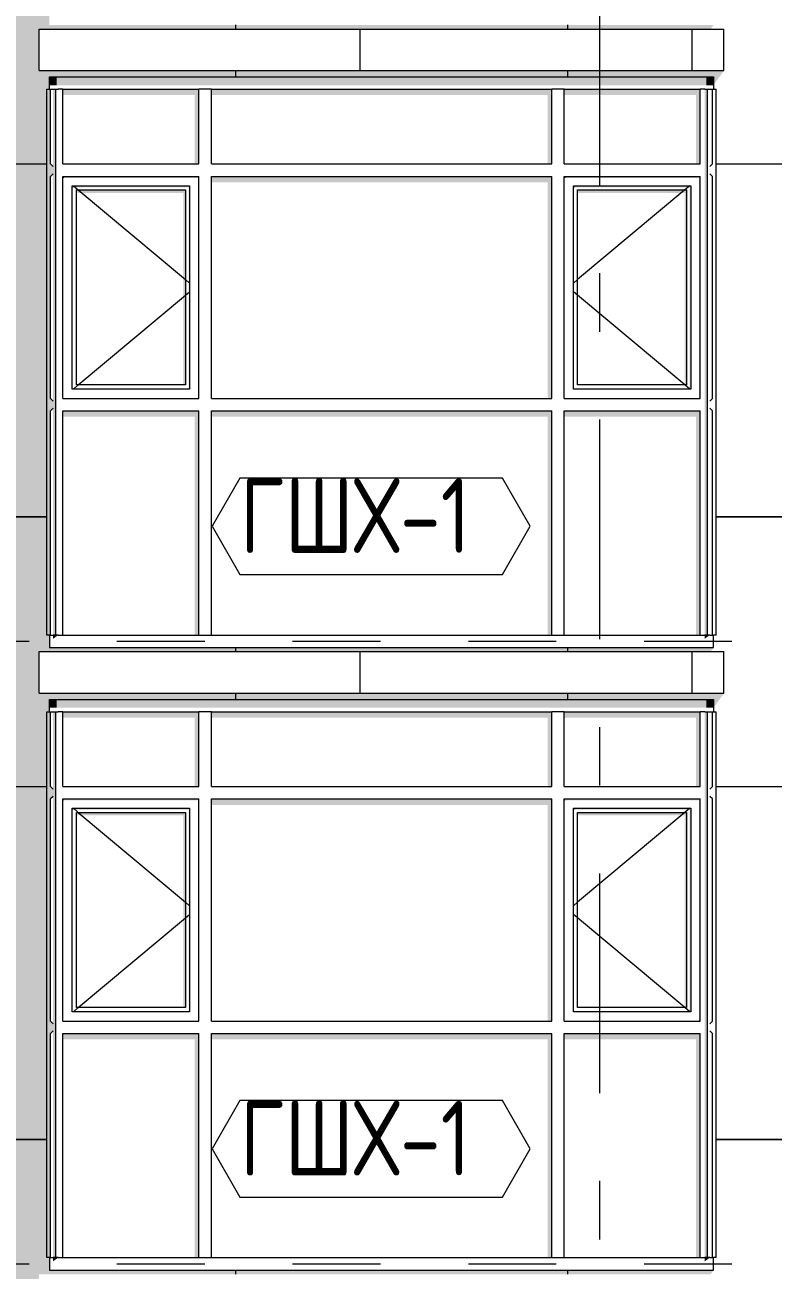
# Model space of a CAD drawing. Header units: millimetres. Extents: x 18162 to 7085488, y 72188 to 247925.
# Drawn here: x 5963690 to 5967295, y 100526 to 106526 of the extents above; entities that cross this region are included whole.
import ezdxf
from ezdxf.enums import TextEntityAlignment as Align

# ---------------------------------------------------------------- set-up
doc = ezdxf.new("R2010")
doc.units = ezdxf.units.MM
doc.header["$MEASUREMENT"] = 0
doc.linetypes.add('Dashed', pattern=[423.333333, 211.666667, -211.666667])
doc.linetypes.add('Double Dashed', pattern=[1093.611073, 529.166651, -211.666656, 141.111112, -211.666656])
for name, color, linetype in [('Finish - Wall', 7, 'Continuous'), ('Structural - Bearing', 7, 'Continuous'), ('Structural - Grid', 7, 'Continuous')]:
    doc.layers.add(name, color=color, linetype=linetype)
doc.styles.add('GENERATED_STYLE_3', font='', dxfattribs={"width": 0.8})
doc.styles.get('GENERATED_STYLE_3').set_extended_font_data('ISOCPEUR MON')

# ---------------------------------------------------------------- blocks, each defined once
blk = doc.blocks.new('*X2805', base_point=(6050603.8, 91556.2))
at = {"layer": 'Structural - Bearing', "color": 8, "linetype": 'Continuous', "lineweight": 13}
for p, q in [((5964703.8, 103306.2), (5964703.8, 103276.2)), ((5966303.8, 103306.2), (5966303.8, 103276.2)), ((5963103.8, 102856.2), (5963795.7, 102856.2)), ((5967020.5, 102856.2), (5967403.8, 102856.2)), ((5963103.8, 101156.2), (5963795.7, 101156.2)), ((5963795.7, 101156.2), (5963103.8, 101156.2)), ((5967020.5, 101156.2), (5967403.8, 101156.2)), ((5967403.8, 101156.2), (5967020.5, 101156.2)), ((5964703.8, 100526.2), (5964703.8, 100506.2)), ((5966303.8, 100526.2), (5966303.8, 100506.2))]:
    blk.add_line(p, q, dxfattribs=at)
blk = doc.blocks.new('*X2809', base_point=(6050603.8, 91556.2))
at = {"layer": 'Structural - Bearing', "color": 8, "linetype": 'Continuous', "lineweight": 13}
for p, q in [((5964703.8, 106306.2), (5964703.8, 106276.2)), ((5966303.8, 106306.2), (5966303.8, 106276.2)), ((5963103.8, 105856.2), (5963795.7, 105856.2)), ((5967020.5, 105856.2), (5967403.8, 105856.2)), ((5963103.8, 104156.2), (5963795.7, 104156.2)), ((5963795.7, 104156.2), (5963103.8, 104156.2)), ((5967020.5, 104156.2), (5967403.8, 104156.2)), ((5967403.8, 104156.2), (5967020.5, 104156.2)), ((5964703.8, 103526.2), (5964703.8, 103506.2)), ((5966303.8, 103526.2), (5966303.8, 103506.2))]:
    blk.add_line(p, q, dxfattribs=at)
blk = doc.blocks.new('*X2810', base_point=(6050603.8, 91556.2))
at = {"layer": 'Structural - Bearing', "color": 7, "linetype": 'Continuous', "lineweight": 9}
for p, q in [((5965303.8, 103506.2), (5965303.8, 103306.2)), ((5966903.8, 103506.2), (5966903.8, 103306.2))]:
    blk.add_line(p, q, dxfattribs=at)
blk = doc.blocks.new('*X2813', base_point=(6050603.8, 91556.2))
at = {"layer": 'Structural - Bearing', "color": 8, "linetype": 'Continuous', "lineweight": 13}
for p, q in [((5964703.8, 106526.2), (5964703.8, 106506.2)), ((5966303.8, 106526.2), (5966303.8, 106506.2))]:
    blk.add_line(p, q, dxfattribs=at)
blk = doc.blocks.new('*X2814', base_point=(6050603.8, 91556.2))
at = {"layer": 'Structural - Bearing', "color": 7, "linetype": 'Continuous', "lineweight": 9}
for p, q in [((5965303.8, 106506.2), (5965303.8, 106306.2)), ((5966903.8, 106506.2), (5966903.8, 106306.2))]:
    blk.add_line(p, q, dxfattribs=at)
blk = doc.blocks.new('Label_270_3', base_point=(5965358.1, 100876.2))
at = {"color": 13, "linetype": 'Continuous', "lineweight": 13, "flags": 128}
blk.add_lwpolyline([(5964591.7, 101110.4), (5964725.8, 100878.2), (5965990.4, 100878.2), (5966124.5, 101110.4), (5965990.4, 101342.7), (5964725.8, 101342.7)], close=True, dxfattribs=at)
at = {"color": 13, "lineweight": 13, "insert": (5964725.8, 101342), "char_height": 360, "attachment_point": 1, "style": 'GENERATED_STYLE_3'}
blk.add_mtext('\\A1;{\\pql;\\pt0,253000;\\fISOCPEUR MON|b0|i0|c0|p0;\\W0.800000;ГШХ-1\\fISOCPEUR MON|b0|i0|c0|p0;\\W0.800000;\\A1{\\H.66x;\\S^  ;}\\fISOCPEUR MON|b0|i0|c0|p0;\\W0.800000;\\fISOCPEUR MON|b0|i0|c0|p0;\\W0.800000;\\A1{\\H.66x;\\S^  ;}\\fISOCPEUR MON|b0|i0|c0|p0;\\W0.800000; \\fISOCPEUR MON|b0|i0|c0|p0;\\W0.800000;\\fISOCPEUR MON|b0|i0|c0|p0;\\W0.800000;\\fISOCPEUR MON|b0|i0|c0|p0;\\W0.800000;\\fISOCPEUR MON|b0|i0|c0|p0;\\W0.800000;\\fISOCPEUR MON|b0|i0|c0|p0;\\W0.800000;\\fISOCPEUR MON|b0|i0|c0|p0;\\W0.800000;\\fISOCPEUR MON|b0|i0|c0|p0;\\W0.800000;\\fISOCPEUR MON|b0|i0|c0|p0;\\W0.800000;\\fISOCPEUR MON|b0|i0|c0|p0;\\W0.800000;\\fISOCPEUR MON|b0|i0|c0|p0;\\W0.800000;\\fISOCPEUR MON|b0|i0|c0|p0;\\W0.800000;\\fISOCPEUR MON|b0|i0|c0|p0;\\W0.800000;\\fISOCPEUR MON|b0|i0|c0|p0;\\W0.800000;\\fISOCPEUR MON|b0|i0|c0|p0;\\W0.800000;\\fISOCPEUR MON|b0|i0|c0|p0;\\W0.800000;\\fISOCPEUR MON|b0|i0|c0|p0;\\W0.800000;\\fISOCPEUR MON|b0|i0|c0|p0;\\W0.800000;\\fISOCPEUR MON|b0|i0|c0|p0;\\W0.800000;\\fISOCPEUR MON|b0|i0|c0|p0;\\W0.800000;\\fISOCPEUR MON|b0|i0|c0|p0;\\W0.800000;\\fISOCPEUR MON|b0|i0|c0|p0;\\W0.800000;\\fISOCPEUR MON|b0|i0|c0|p0;\\W0.800000;\\fISOCPEUR MON|b0|i0|c0|p0;\\W0.800000;\\fISOCPEUR MON|b0|i0|c0|p0;\\W0.800000;\\fISOCPEUR MON|b0|i0|c0|p0;\\W0.800000;\\fISOCPEUR MON|b0|i0|c0|p0;\\W0.800000;\\fISOCPEUR MON|b0|i0|c0|p0;\\W0.800000;\\fISOCPEUR MON|b0|i0|c0|p0;\\W0.800000;\\fISOCPEUR MON|b0|i0|c0|p0;\\W0.800000;\\fISOCPEUR MON|b0|i0|c0|p0;\\W0.800000;\\fISOCPEUR MON|b0|i0|c0|p0;\\W0.800000;\\fISOCPEUR MON|b0|i0|c0|p0;\\W0.800000;\\fISOCPEUR MON|b0|i0|c0|p0;\\W0.800000;\\fISOCPEUR MON|b0|i0|c0|p0;\\W0.800000;\\fISOCPEUR MON|b0|i0|c0|p0;\\W0.800000;\\fISOCPEUR MON|b0|i0|c0|p0;\\W0.800000;\\fISOCPEUR MON|b0|i0|c0|p0;\\W0.800000;\\fISOCPEUR MON|b0|i0|c0|p0;\\W0.800000;\\fISOCPEUR MON|b0|i0|c0|p0;\\W0.800000;\\fISOCPEUR MON|b0|i0|c0|p0;\\W0.800000;\\fISOCPEUR MON|b0|i0|c0|p0;\\W0.800000;\\fISOCPEUR MON|b0|i0|c0|p0;\\W0.800000;\\fISOCPEUR MON|b0|i0|c0|p0;\\W0.800000;}', dxfattribs=at)
blk = doc.blocks.new('Label_271_3', base_point=(5965358.1, 103876.2))
at = {"color": 13, "linetype": 'Continuous', "lineweight": 13, "flags": 128}
blk.add_lwpolyline([(5964591.7, 104110.4), (5964725.8, 103878.2), (5965990.4, 103878.2), (5966124.5, 104110.4), (5965990.4, 104342.7), (5964725.8, 104342.7)], close=True, dxfattribs=at)
at = {"color": 13, "lineweight": 13, "insert": (5964725.8, 104342), "char_height": 360, "attachment_point": 1, "style": 'GENERATED_STYLE_3'}
blk.add_mtext('\\A1;{\\pql;\\pt0,253000;\\fISOCPEUR MON|b0|i0|c0|p0;\\W0.800000;ГШХ-1\\fISOCPEUR MON|b0|i0|c0|p0;\\W0.800000;\\A1{\\H.66x;\\S^  ;}\\fISOCPEUR MON|b0|i0|c0|p0;\\W0.800000;\\fISOCPEUR MON|b0|i0|c0|p0;\\W0.800000;\\A1{\\H.66x;\\S^  ;}\\fISOCPEUR MON|b0|i0|c0|p0;\\W0.800000; \\fISOCPEUR MON|b0|i0|c0|p0;\\W0.800000;\\fISOCPEUR MON|b0|i0|c0|p0;\\W0.800000;\\fISOCPEUR MON|b0|i0|c0|p0;\\W0.800000;\\fISOCPEUR MON|b0|i0|c0|p0;\\W0.800000;\\fISOCPEUR MON|b0|i0|c0|p0;\\W0.800000;\\fISOCPEUR MON|b0|i0|c0|p0;\\W0.800000;\\fISOCPEUR MON|b0|i0|c0|p0;\\W0.800000;\\fISOCPEUR MON|b0|i0|c0|p0;\\W0.800000;\\fISOCPEUR MON|b0|i0|c0|p0;\\W0.800000;\\fISOCPEUR MON|b0|i0|c0|p0;\\W0.800000;\\fISOCPEUR MON|b0|i0|c0|p0;\\W0.800000;\\fISOCPEUR MON|b0|i0|c0|p0;\\W0.800000;\\fISOCPEUR MON|b0|i0|c0|p0;\\W0.800000;\\fISOCPEUR MON|b0|i0|c0|p0;\\W0.800000;\\fISOCPEUR MON|b0|i0|c0|p0;\\W0.800000;\\fISOCPEUR MON|b0|i0|c0|p0;\\W0.800000;\\fISOCPEUR MON|b0|i0|c0|p0;\\W0.800000;\\fISOCPEUR MON|b0|i0|c0|p0;\\W0.800000;\\fISOCPEUR MON|b0|i0|c0|p0;\\W0.800000;\\fISOCPEUR MON|b0|i0|c0|p0;\\W0.800000;\\fISOCPEUR MON|b0|i0|c0|p0;\\W0.800000;\\fISOCPEUR MON|b0|i0|c0|p0;\\W0.800000;\\fISOCPEUR MON|b0|i0|c0|p0;\\W0.800000;\\fISOCPEUR MON|b0|i0|c0|p0;\\W0.800000;\\fISOCPEUR MON|b0|i0|c0|p0;\\W0.800000;\\fISOCPEUR MON|b0|i0|c0|p0;\\W0.800000;\\fISOCPEUR MON|b0|i0|c0|p0;\\W0.800000;\\fISOCPEUR MON|b0|i0|c0|p0;\\W0.800000;\\fISOCPEUR MON|b0|i0|c0|p0;\\W0.800000;\\fISOCPEUR MON|b0|i0|c0|p0;\\W0.800000;\\fISOCPEUR MON|b0|i0|c0|p0;\\W0.800000;\\fISOCPEUR MON|b0|i0|c0|p0;\\W0.800000;\\fISOCPEUR MON|b0|i0|c0|p0;\\W0.800000;\\fISOCPEUR MON|b0|i0|c0|p0;\\W0.800000;\\fISOCPEUR MON|b0|i0|c0|p0;\\W0.800000;\\fISOCPEUR MON|b0|i0|c0|p0;\\W0.800000;\\fISOCPEUR MON|b0|i0|c0|p0;\\W0.800000;\\fISOCPEUR MON|b0|i0|c0|p0;\\W0.800000;\\fISOCPEUR MON|b0|i0|c0|p0;\\W0.800000;\\fISOCPEUR MON|b0|i0|c0|p0;\\W0.800000;\\fISOCPEUR MON|b0|i0|c0|p0;\\W0.800000;\\fISOCPEUR MON|b0|i0|c0|p0;\\W0.800000;\\fISOCPEUR MON|b0|i0|c0|p0;\\W0.800000;}', dxfattribs=at)
blk = doc.blocks.new('Standard grid marker[382]_3', base_point=(5966458.1, 151556.2))
at = {"layer": 'Structural - Grid', "color": 13, "linetype": 'Double Dashed', "lineweight": 13, "ltscale": 2}
blk.add_line((5966458.1, 150556.2), (5966458.1, 87056.2), dxfattribs=at)
at = {"layer": 'Structural - Grid', "color": 13, "lineweight": 13, "style": 'GENERATED_STYLE_3'}
blk.add_attdef('AC_MarkerText_1', text='', height=500, rotation=360, dxfattribs=at).set_placement((5966458.1, 85706.2), align=Align.TOP_CENTER)

msp = doc.modelspace()

# ---------------------------------------------------------------- hatches: boundary and pattern name
at = {"layer": 'Finish - Wall', "linetype": 'Continuous', "lineweight": 0}
for points in [[(5963843.1, 106276.2), (5963808.1, 106276.2), (5963808.1, 106235.5), (5963843.1, 106235.5)], [(5963843.1, 106276.2), (5963843.1, 106235.5), (5964558.1, 106235.5), (5964558.1, 106276.2)], [(5964558.1, 106235.5), (5966258.1, 106235.5), (5966258.1, 106276.2), (5964558.1, 106276.2)], [(5966258.1, 106235.5), (5966973.1, 106235.5), (5966973.1, 106276.2), (5966258.1, 106276.2)], [(5967008.1, 106276.2), (5966973.1, 106276.2), (5966973.1, 106235.5), (5967008.1, 106235.5)], [(5963795.7, 105826.2), (5963838.1, 105826.2), (5963838.1, 106216.2), (5963825.7, 106216.2), (5963825.7, 105843.6), (5963813.1, 105856.2), (5963813.1, 106216.2), (5963795.7, 106216.2)], [(5964528.1, 106216.2), (5963873.1, 106216.2), (5963873.1, 106187.9), (5964508.1, 106187.9), (5964508.1, 105856.2), (5964528.1, 105856.2)], [(5964588.1, 106187.9), (5966208.1, 106187.9), (5966208.1, 105856.2), (5966228.1, 105856.2), (5966228.1, 106216.2), (5964588.1, 106216.2)], [(5966943.1, 106216.2), (5966288.1, 106216.2), (5966288.1, 106187.9), (5966923.1, 106187.9), (5966923.1, 105856.2), (5966943.1, 105856.2)], [(5966965.7, 105826.2), (5966978.1, 105826.2), (5966978.1, 106216.2), (5966965.7, 106216.2)], [(5967003.1, 106216.2), (5967003.1, 106209.1), (5967008.1, 106216.2)], [(5967003.1, 105856.2), (5966990.5, 105843.6), (5966996.8, 105847.3)], [(5964528.1, 105796.2), (5963873.1, 105796.2), (5963880.2, 105789.1), (5964521, 105789.1)], [(5963880.2, 105789.1), (5963873.1, 105796.2), (5963873.1, 105789.1)], [(5964521, 105789.1), (5964523.1, 105789.1), (5964523.1, 104731.2), (5964528.1, 104726.2), (5964528.1, 105796.2)], [(5966228.1, 105796.2), (5964588.1, 105796.2), (5964588.1, 105767.9), (5966208.1, 105767.9), (5966208.1, 104726.2), (5966228.1, 104726.2)], [(5966943.1, 105796.2), (5966288.1, 105796.2), (5966295.2, 105789.1), (5966936, 105789.1)], [(5966288.1, 105796.2), (5966288.1, 105789.1), (5966295.2, 105789.1)], [(5966936, 105789.1), (5966938.1, 105789.1), (5966938.1, 104731.2), (5966943.1, 104726.2), (5966943.1, 105796.2)], [(5966965.7, 104696.2), (5966978.1, 104696.2), (5966978.1, 105826.2), (5966965.7, 105826.2)], [(5963918.1, 105744.1), (5963925.2, 105744.1), (5963918.1, 105751.2)], [(5963918.1, 105751.2), (5963925.2, 105744.1), (5964476, 105744.1), (5964483.1, 105751.2)], [(5964463.1, 105731.2), (5963938.1, 105731.2), (5963938.1, 105717), (5964453.1, 105717), (5964453.1, 104791.2), (5964463.1, 104791.2)], [(5964483.1, 105751.2), (5964476, 105744.1), (5964478.1, 105744.1), (5964478.1, 104776.2), (5964483.1, 104771.2)], [(5966340.2, 105744.1), (5966333.1, 105751.2), (5966333.1, 105744.1)], [(5966333.1, 105751.2), (5966340.2, 105744.1), (5966891, 105744.1), (5966898.1, 105751.2)], [(5966878.1, 105731.2), (5966353.1, 105731.2), (5966353.1, 105717), (5966868.1, 105717), (5966868.1, 104791.2), (5966878.1, 104791.2)], [(5966891, 105744.1), (5966893.1, 105744.1), (5966893.1, 104776.2), (5966898.1, 104771.2), (5966898.1, 105751.2)], [(5964478.1, 104771.2), (5964483.1, 104771.2), (5964478.1, 104776.2)], [(5966893.1, 104771.2), (5966898.1, 104771.2), (5966893.1, 104776.2)], [(5964523.1, 104726.2), (5964528.1, 104726.2), (5964523.1, 104731.2)], [(5966938.1, 104726.2), (5966943.1, 104726.2), (5966938.1, 104731.2)], [(5967003.1, 104726.2), (5966990.5, 104713.6), (5966996.8, 104717.3)], [(5963795.7, 104696.2), (5963795.7, 103586.2), (5963813.1, 103586.2), (5963813.1, 104666.2), (5963825.7, 104678.8), (5963825.7, 103586.2), (5963838.1, 103586.2), (5963838.1, 104696.2)], [(5964528.1, 104666.2), (5963873.1, 104666.2), (5963873.1, 104637.9), (5964508.1, 104637.9), (5964508.1, 103586.2), (5964528.1, 103586.2)], [(5964588.1, 104666.2), (5964588.1, 104637.9), (5966208.1, 104637.9), (5966208.1, 103586.2), (5966228.1, 103586.2), (5966228.1, 104666.2)], [(5966288.1, 104666.2), (5966288.1, 104637.9), (5966923.1, 104637.9), (5966923.1, 103586.2), (5966943.1, 103586.2), (5966943.1, 104666.2)], [(5966965.7, 103586.2), (5966978.1, 103586.2), (5966978.1, 104696.2), (5966965.7, 104696.2)], [(5963825.7, 103568.6), (5963843.1, 103580.9), (5963843.1, 103586.2), (5963825.7, 103586.2)], [(5963850.5, 103586.2), (5963843.1, 103586.2), (5963843.1, 103580.9)], [(5966965.7, 103586.2), (5966965.7, 103568.6), (5966973.1, 103573.9), (5966973.1, 103586.2)], [(5966973.1, 103586.2), (5966973.1, 103573.9), (5966990.5, 103586.2)], [(5963843.1, 103276.2), (5963808.1, 103276.2), (5963808.1, 103235.5), (5963843.1, 103235.5)], [(5963843.1, 103276.2), (5963843.1, 103235.5), (5964558.1, 103235.5), (5964558.1, 103276.2)], [(5964558.1, 103276.2), (5964558.1, 103235.5), (5966258.1, 103235.5), (5966258.1, 103276.2)], [(5966258.1, 103235.5), (5966973.1, 103235.5), (5966973.1, 103276.2), (5966258.1, 103276.2)], [(5967008.1, 103276.2), (5966973.1, 103276.2), (5966973.1, 103235.5), (5967008.1, 103235.5)], [(5963795.7, 103216.2), (5963795.7, 102826.2), (5963838.1, 102826.2), (5963838.1, 103216.2), (5963825.7, 103216.2), (5963825.7, 102843.6), (5963813.1, 102856.2), (5963813.1, 103216.2)], [(5964528.1, 103216.2), (5963873.1, 103216.2), (5963873.1, 103187.9), (5964508.1, 103187.9), (5964508.1, 102856.2), (5964528.1, 102856.2)], [(5964588.1, 103216.2), (5964588.1, 103187.9), (5966208.1, 103187.9), (5966208.1, 102856.2), (5966228.1, 102856.2), (5966228.1, 103216.2)], [(5966288.1, 103216.2), (5966288.1, 103187.9), (5966923.1, 103187.9), (5966923.1, 102856.2), (5966943.1, 102856.2), (5966943.1, 103216.2)], [(5966965.7, 102826.2), (5966978.1, 102826.2), (5966978.1, 103216.2), (5966965.7, 103216.2)], [(5967003.1, 103216.2), (5967003.1, 103209.1), (5967008.1, 103216.2)], [(5967003.1, 102856.2), (5966990.5, 102843.6), (5966996.8, 102847.3)], [(5964528.1, 102796.2), (5963873.1, 102796.2), (5963880.2, 102789.1), (5964521, 102789.1)], [(5963880.2, 102789.1), (5963873.1, 102796.2), (5963873.1, 102789.1)], [(5964521, 102789.1), (5964523.1, 102789.1), (5964523.1, 101731.2), (5964528.1, 101726.2), (5964528.1, 102796.2)], [(5964588.1, 102767.9), (5966208.1, 102767.9), (5966208.1, 101726.2), (5966228.1, 101726.2), (5966228.1, 102796.2), (5964588.1, 102796.2)], [(5966943.1, 102796.2), (5966288.1, 102796.2), (5966295.2, 102789.1), (5966936, 102789.1)], [(5966288.1, 102796.2), (5966288.1, 102789.1), (5966295.2, 102789.1)], [(5966936, 102789.1), (5966938.1, 102789.1), (5966938.1, 101731.2), (5966943.1, 101726.2), (5966943.1, 102796.2)], [(5966965.7, 101696.2), (5966978.1, 101696.2), (5966978.1, 102826.2), (5966965.7, 102826.2)], [(5963918.1, 102744.1), (5963925.2, 102744.1), (5963918.1, 102751.2)], [(5963918.1, 102751.2), (5963925.2, 102744.1), (5964476, 102744.1), (5964483.1, 102751.2)], [(5964463.1, 102731.2), (5963938.1, 102731.2), (5963938.1, 102717), (5964453.1, 102717), (5964453.1, 101791.2), (5964463.1, 101791.2)], [(5964483.1, 102751.2), (5964476, 102744.1), (5964478.1, 102744.1), (5964478.1, 101776.2), (5964483.1, 101771.2)], [(5966340.2, 102744.1), (5966333.1, 102751.2), (5966333.1, 102744.1)], [(5966898.1, 102751.2), (5966333.1, 102751.2), (5966340.2, 102744.1), (5966891, 102744.1)], [(5966353.1, 102731.2), (5966353.1, 102717), (5966868.1, 102717), (5966868.1, 101791.2), (5966878.1, 101791.2), (5966878.1, 102731.2)], [(5966891, 102744.1), (5966893.1, 102744.1), (5966893.1, 101776.2), (5966898.1, 101771.2), (5966898.1, 102751.2)], [(5964478.1, 101771.2), (5964483.1, 101771.2), (5964478.1, 101776.2)], [(5966893.1, 101771.2), (5966898.1, 101771.2), (5966893.1, 101776.2)], [(5964523.1, 101726.2), (5964528.1, 101726.2), (5964523.1, 101731.2)], [(5966938.1, 101726.2), (5966943.1, 101726.2), (5966938.1, 101731.2)], [(5966990.5, 101713.6), (5966996.8, 101717.3), (5967003.1, 101726.2)], [(5963795.7, 101696.2), (5963795.7, 100586.2), (5963813.1, 100586.2), (5963813.1, 101666.2), (5963825.7, 101678.8), (5963825.7, 100586.2), (5963838.1, 100586.2), (5963838.1, 101696.2)], [(5963873.1, 101666.2), (5963873.1, 101637.9), (5964508.1, 101637.9), (5964508.1, 100586.2), (5964528.1, 100586.2), (5964528.1, 101666.2)], [(5966228.1, 101666.2), (5964588.1, 101666.2), (5964588.1, 101637.9), (5966208.1, 101637.9), (5966208.1, 100586.2), (5966228.1, 100586.2)], [(5966288.1, 101637.9), (5966923.1, 101637.9), (5966923.1, 100586.2), (5966943.1, 100586.2), (5966943.1, 101666.2), (5966288.1, 101666.2)], [(5966965.7, 100586.2), (5966978.1, 100586.2), (5966978.1, 101696.2), (5966965.7, 101696.2)], [(5963825.7, 100568.6), (5963843.1, 100580.9), (5963843.1, 100586.2), (5963825.7, 100586.2)], [(5963850.5, 100586.2), (5963843.1, 100586.2), (5963843.1, 100580.9)], [(5966965.7, 100568.6), (5966973.1, 100573.9), (5966973.1, 100586.2), (5966965.7, 100586.2)], [(5966990.5, 100586.2), (5966973.1, 100586.2), (5966973.1, 100573.9)]]:
    msp.add_hatch(color=49, dxfattribs=at).paths.add_polyline_path(points)
h = msp.add_hatch(color=49, dxfattribs=at)
h.paths.add_polyline_path([(5963795.7, 104696.2), (5963838.1, 104696.2), (5963838.1, 105826.2), (5963795.7, 105826.2)])
h.paths.add_polyline_path([(5963813.1, 105796.2), (5963825.7, 105808.8), (5963825.7, 104713.6), (5963813.1, 104726.2)], flags=0)
h = msp.add_hatch(color=49, dxfattribs=at)
h.paths.add_polyline_path([(5963795.7, 101696.2), (5963838.1, 101696.2), (5963838.1, 102826.2), (5963795.7, 102826.2)])
h.paths.add_polyline_path([(5963813.1, 102796.2), (5963825.7, 102808.8), (5963825.7, 101713.6), (5963813.1, 101726.2)], flags=0)
at = {"layer": 'Structural - Bearing', "linetype": 'Continuous', "lineweight": 0}
for points in [[(5962513.1, 108887.7), (5962525.7, 108875.1), (5962525.7, 108856.2), (5962758.1, 108856.2), (5962758.1, 107156.2), (5962513.1, 107156.2), (5962513.1, 107017.7), (5962525.7, 107005.1), (5962525.7, 106975.5), (5962513.1, 106957.7), (5962513.1, 106456.2), (5963758.1, 106456.2), (5963758.1, 106506.2), (5966994, 106506.2), (5967008.1, 106526.2), (5963808.1, 106526.2), (5963808.1, 106586.2), (5963795.7, 106586.2), (5963795.7, 109216.2), (5963808.1, 109216.2), (5963808.1, 109276.2), (5967008.1, 109276.2), (5967008.1, 109235.5), (5967058.1, 109306.2), (5963758.1, 109306.2), (5963758.1, 109456.2), (5962513.1, 109456.2)], [(5962513.1, 104156.2), (5962513.1, 104017.7), (5962525.7, 104005.1), (5962525.7, 103975.5), (5962513.1, 103957.7), (5962513.1, 103456.2), (5963758.1, 103456.2), (5963758.1, 103506.2), (5966994, 103506.2), (5967008.1, 103526.2), (5963808.1, 103526.2), (5963808.1, 103586.2), (5963795.7, 103586.2), (5963795.7, 106216.2), (5963808.1, 106216.2), (5963808.1, 106276.2), (5967008.1, 106276.2), (5967008.1, 106235.5), (5967058.1, 106306.2), (5963758.1, 106306.2), (5963758.1, 106456.2), (5962513.1, 106456.2), (5962513.1, 105887.7), (5962525.7, 105875.1), (5962525.7, 105856.2), (5962758.1, 105856.2), (5962758.1, 104156.2)], [(5962513.1, 101156.2), (5962513.1, 101017.7), (5962525.7, 101005.1), (5962525.7, 100975.5), (5962513.1, 100957.7), (5962513.1, 100456.2), (5963758.1, 100456.2), (5963758.1, 100506.2), (5966994, 100506.2), (5967008.1, 100526.2), (5963808.1, 100526.2), (5963808.1, 100586.2), (5963795.7, 100586.2), (5963795.7, 103216.2), (5963808.1, 103216.2), (5963808.1, 103276.2), (5967008.1, 103276.2), (5967008.1, 103235.5), (5967058.1, 103306.2), (5963758.1, 103306.2), (5963758.1, 103456.2), (5962513.1, 103456.2), (5962513.1, 102887.7), (5962525.7, 102875.1), (5962525.7, 102856.2), (5962758.1, 102856.2), (5962758.1, 101156.2)]]:
    msp.add_hatch(color=49, dxfattribs=at).paths.add_polyline_path(points)

# ---------------------------------------------------------------- linework, layer by layer
at = {"color": 8, "linetype": 'Dashed', "lineweight": 13, "ltscale": 2}
for p, q in [((5948046.5, 103556.2), (5978885, 103556.2)), ((5948046.5, 100556.2), (5978885, 100556.2))]:
    msp.add_line(p, q, dxfattribs=at)
at = {"layer": 'Finish - Wall', "color": 7, "linetype": 'Continuous', "lineweight": 9}
for p, q in [((5963808.1, 106216.2), (5963808.1, 106276.2)), ((5963808.1, 106276.2), (5963843.1, 106276.2)), ((5963843.1, 106276.2), (5964558.1, 106276.2)), ((5964558.1, 106276.2), (5966258.1, 106276.2)), ((5966258.1, 106276.2), (5966973.1, 106276.2)), ((5966973.1, 106276.2), (5967008.1, 106276.2)), ((5967008.1, 106276.2), (5967008.1, 106216.2)), ((5963795.7, 106216.2), (5963808.1, 106216.2)), ((5963795.7, 105826.2), (5963795.7, 106216.2)), ((5963808.1, 106216.2), (5963813.1, 106216.2)), ((5963813.1, 106216.2), (5963825.7, 106216.2)), ((5963813.1, 105856.2), (5963813.1, 106216.2)), ((5963825.7, 106216.2), (5963838.1, 106216.2)), ((5963838.1, 106216.2), (5963850.5, 106216.2)), ((5963838.1, 105826.2), (5963838.1, 106216.2)), ((5963873.1, 106216.2), (5963850.5, 106216.2)), ((5963873.1, 106216.2), (5964528.1, 106216.2)), ((5963873.1, 105856.2), (5963873.1, 106216.2)), ((5964588.1, 106216.2), (5964528.1, 106216.2)), ((5964528.1, 105856.2), (5964528.1, 106216.2)), ((5964588.1, 106216.2), (5966228.1, 106216.2)), ((5964588.1, 105856.2), (5964588.1, 106216.2)), ((5966288.1, 106216.2), (5966228.1, 106216.2)), ((5966228.1, 105856.2), (5966228.1, 106216.2)), ((5966288.1, 106216.2), (5966943.1, 106216.2)), ((5966288.1, 105856.2), (5966288.1, 106216.2)), ((5966965.7, 106216.2), (5966943.1, 106216.2)), ((5966943.1, 105856.2), (5966943.1, 106216.2)), ((5966965.7, 106216.2), (5966978.1, 106216.2)), ((5966978.1, 106216.2), (5966990.5, 106216.2)), ((5966978.1, 105826.2), (5966978.1, 106216.2)), ((5966990.5, 106216.2), (5967003.1, 106216.2)), ((5967003.1, 106216.2), (5967008.1, 106216.2)), ((5967003.1, 105856.2), (5967003.1, 106216.2)), ((5967008.1, 106216.2), (5967020.5, 106216.2)), ((5967020.5, 105826.2), (5967020.5, 106216.2)), ((5963813.1, 105856.2), (5963825.7, 105843.6)), ((5963873.1, 105856.2), (5964528.1, 105856.2)), ((5964588.1, 105856.2), (5966228.1, 105856.2)), ((5966288.1, 105856.2), (5966943.1, 105856.2)), ((5966990.5, 105843.6), (5967003.1, 105856.2)), ((5963795.7, 104696.2), (5963795.7, 105826.2)), ((5963825.7, 105808.8), (5963813.1, 105796.2)), ((5963813.1, 104726.2), (5963813.1, 105796.2)), ((5963838.1, 104696.2), (5963838.1, 105826.2)), ((5963873.1, 104726.2), (5963873.1, 105796.2)), ((5963873.1, 105796.2), (5964528.1, 105796.2)), ((5964528.1, 104726.2), (5964528.1, 105796.2)), ((5964588.1, 104726.2), (5964588.1, 105796.2)), ((5964588.1, 105796.2), (5966228.1, 105796.2)), ((5966228.1, 104726.2), (5966228.1, 105796.2)), ((5966288.1, 104726.2), (5966288.1, 105796.2)), ((5966288.1, 105796.2), (5966943.1, 105796.2)), ((5966943.1, 104726.2), (5966943.1, 105796.2)), ((5966978.1, 104696.2), (5966978.1, 105826.2)), ((5967003.1, 105796.2), (5966990.5, 105808.8)), ((5967003.1, 104726.2), (5967003.1, 105796.2)), ((5967020.5, 104696.2), (5967020.5, 105826.2)), ((5963918.1, 104771.2), (5963918.1, 105751.2)), ((5963918.1, 105751.2), (5964483.1, 105751.2)), ((5963923, 105751.2), (5963946.9, 105731.2)), ((5963938.1, 105731.2), (5964463.1, 105731.2)), ((5963938.1, 104791.2), (5963938.1, 105731.2)), ((5963946.9, 105731.2), (5964463.1, 105298.9)), ((5964463.1, 105731.2), (5964463.1, 104791.2)), ((5964483.1, 105751.2), (5964483.1, 104771.2)), ((5966333.1, 104771.2), (5966333.1, 105751.2)), ((5966333.1, 105751.2), (5966898.1, 105751.2)), ((5966353.1, 105731.2), (5966878.1, 105731.2)), ((5966869.4, 105731.2), (5966353.1, 105298.9)), ((5966353.1, 104791.2), (5966353.1, 105731.2)), ((5966893.3, 105751.2), (5966869.4, 105731.2)), ((5966878.1, 105731.2), (5966878.1, 104791.2)), ((5966898.1, 105751.2), (5966898.1, 104771.2)), ((5964463.1, 105298.9), (5964483.1, 105282.1)), ((5964463.1, 105223.5), (5964483.1, 105240.2)), ((5966353.1, 105298.9), (5966333.1, 105282.1)), ((5966353.1, 105223.5), (5966333.1, 105240.2)), ((5963946.9, 104791.2), (5964463.1, 105223.5)), ((5966869.4, 104791.2), (5966353.1, 105223.5)), ((5964483.1, 104771.2), (5963918.1, 104771.2)), ((5963923, 104771.2), (5963946.9, 104791.2)), ((5964463.1, 104791.2), (5963938.1, 104791.2)), ((5966898.1, 104771.2), (5966333.1, 104771.2)), ((5966878.1, 104791.2), (5966353.1, 104791.2)), ((5966893.3, 104771.2), (5966869.4, 104791.2)), ((5963813.1, 104726.2), (5963825.7, 104713.6)), ((5963873.1, 104726.2), (5964528.1, 104726.2)), ((5964588.1, 104726.2), (5966228.1, 104726.2)), ((5966288.1, 104726.2), (5966943.1, 104726.2)), ((5966990.5, 104713.6), (5967003.1, 104726.2)), ((5963795.7, 103586.2), (5963795.7, 104696.2)), ((5963825.7, 104678.8), (5963813.1, 104666.2)), ((5963813.1, 103586.2), (5963813.1, 104666.2)), ((5963838.1, 103586.2), (5963838.1, 104696.2)), ((5963873.1, 103586.2), (5963873.1, 104666.2)), ((5963873.1, 104666.2), (5964528.1, 104666.2)), ((5964528.1, 103586.2), (5964528.1, 104666.2)), ((5964588.1, 103586.2), (5964588.1, 104666.2)), ((5964588.1, 104666.2), (5966228.1, 104666.2)), ((5966228.1, 103586.2), (5966228.1, 104666.2)), ((5966288.1, 103586.2), (5966288.1, 104666.2)), ((5966288.1, 104666.2), (5966943.1, 104666.2)), ((5966943.1, 103586.2), (5966943.1, 104666.2)), ((5966978.1, 103586.2), (5966978.1, 104696.2)), ((5967003.1, 104666.2), (5966990.5, 104678.8)), ((5967003.1, 103586.2), (5967003.1, 104666.2)), ((5967020.5, 103586.2), (5967020.5, 104696.2)), ((5963808.1, 103586.2), (5963795.7, 103586.2)), ((5963808.1, 103586.2), (5963813.1, 103586.2)), ((5963808.1, 103586.2), (5963808.1, 103526.2)), ((5963813.1, 103586.2), (5963825.7, 103586.2)), ((5963838.1, 103586.2), (5963825.7, 103586.2)), ((5963850.5, 103586.2), (5963838.1, 103586.2)), ((5963850.5, 103586.2), (5963873.1, 103586.2)), ((5963873.1, 103586.2), (5964528.1, 103586.2)), ((5964528.1, 103586.2), (5964588.1, 103586.2)), ((5964588.1, 103586.2), (5966228.1, 103586.2)), ((5966228.1, 103586.2), (5966288.1, 103586.2)), ((5966288.1, 103586.2), (5966943.1, 103586.2)), ((5966943.1, 103586.2), (5966965.7, 103586.2)), ((5966978.1, 103586.2), (5966965.7, 103586.2)), ((5966990.5, 103586.2), (5966978.1, 103586.2)), ((5966990.5, 103586.2), (5967003.1, 103586.2)), ((5967003.1, 103586.2), (5967008.1, 103586.2)), ((5967020.5, 103586.2), (5967008.1, 103586.2)), ((5967008.1, 103526.2), (5967008.1, 103586.2)), ((5963808.1, 103526.2), (5963843.1, 103526.2)), ((5963843.1, 103526.2), (5964558.1, 103526.2)), ((5964558.1, 103526.2), (5966258.1, 103526.2)), ((5966258.1, 103526.2), (5966973.1, 103526.2)), ((5966973.1, 103526.2), (5967008.1, 103526.2)), ((5963808.1, 103216.2), (5963808.1, 103276.2)), ((5963808.1, 103276.2), (5963843.1, 103276.2)), ((5963843.1, 103276.2), (5964558.1, 103276.2)), ((5964558.1, 103276.2), (5966258.1, 103276.2)), ((5966258.1, 103276.2), (5966973.1, 103276.2)), ((5966973.1, 103276.2), (5967008.1, 103276.2)), ((5967008.1, 103276.2), (5967008.1, 103216.2)), ((5963795.7, 103216.2), (5963808.1, 103216.2)), ((5963795.7, 102826.2), (5963795.7, 103216.2)), ((5963808.1, 103216.2), (5963813.1, 103216.2)), ((5963813.1, 103216.2), (5963825.7, 103216.2)), ((5963813.1, 102856.2), (5963813.1, 103216.2)), ((5963825.7, 103216.2), (5963838.1, 103216.2)), ((5963838.1, 103216.2), (5963850.5, 103216.2)), ((5963838.1, 102826.2), (5963838.1, 103216.2)), ((5963873.1, 103216.2), (5963850.5, 103216.2)), ((5963873.1, 103216.2), (5964528.1, 103216.2)), ((5963873.1, 102856.2), (5963873.1, 103216.2)), ((5964588.1, 103216.2), (5964528.1, 103216.2)), ((5964528.1, 102856.2), (5964528.1, 103216.2)), ((5964588.1, 103216.2), (5966228.1, 103216.2)), ((5964588.1, 102856.2), (5964588.1, 103216.2)), ((5966288.1, 103216.2), (5966228.1, 103216.2)), ((5966228.1, 102856.2), (5966228.1, 103216.2)), ((5966288.1, 103216.2), (5966943.1, 103216.2)), ((5966288.1, 102856.2), (5966288.1, 103216.2)), ((5966965.7, 103216.2), (5966943.1, 103216.2)), ((5966943.1, 102856.2), (5966943.1, 103216.2)), ((5966965.7, 103216.2), (5966978.1, 103216.2)), ((5966978.1, 103216.2), (5966990.5, 103216.2)), ((5966978.1, 102826.2), (5966978.1, 103216.2)), ((5966990.5, 103216.2), (5967003.1, 103216.2)), ((5967003.1, 103216.2), (5967008.1, 103216.2)), ((5967003.1, 102856.2), (5967003.1, 103216.2)), ((5967008.1, 103216.2), (5967020.5, 103216.2)), ((5967020.5, 102826.2), (5967020.5, 103216.2)), ((5963813.1, 102856.2), (5963825.7, 102843.6)), ((5963873.1, 102856.2), (5964528.1, 102856.2)), ((5964588.1, 102856.2), (5966228.1, 102856.2)), ((5966288.1, 102856.2), (5966943.1, 102856.2)), ((5966990.5, 102843.6), (5967003.1, 102856.2)), ((5963795.7, 101696.2), (5963795.7, 102826.2)), ((5963825.7, 102808.8), (5963813.1, 102796.2)), ((5963813.1, 101726.2), (5963813.1, 102796.2)), ((5963838.1, 101696.2), (5963838.1, 102826.2)), ((5963873.1, 101726.2), (5963873.1, 102796.2)), ((5963873.1, 102796.2), (5964528.1, 102796.2)), ((5964528.1, 101726.2), (5964528.1, 102796.2)), ((5964588.1, 101726.2), (5964588.1, 102796.2)), ((5964588.1, 102796.2), (5966228.1, 102796.2)), ((5966228.1, 101726.2), (5966228.1, 102796.2)), ((5966288.1, 101726.2), (5966288.1, 102796.2)), ((5966288.1, 102796.2), (5966943.1, 102796.2)), ((5966943.1, 101726.2), (5966943.1, 102796.2)), ((5966978.1, 101696.2), (5966978.1, 102826.2)), ((5967003.1, 102796.2), (5966990.5, 102808.8)), ((5967003.1, 101726.2), (5967003.1, 102796.2)), ((5967020.5, 101696.2), (5967020.5, 102826.2)), ((5963918.1, 101771.2), (5963918.1, 102751.2)), ((5963918.1, 102751.2), (5964483.1, 102751.2)), ((5963923, 102751.2), (5963946.9, 102731.2)), ((5963938.1, 102731.2), (5964463.1, 102731.2)), ((5963938.1, 101791.2), (5963938.1, 102731.2)), ((5963946.9, 102731.2), (5964463.1, 102298.9)), ((5964463.1, 102731.2), (5964463.1, 101791.2)), ((5964483.1, 102751.2), (5964483.1, 101771.2)), ((5966333.1, 101771.2), (5966333.1, 102751.2)), ((5966333.1, 102751.2), (5966898.1, 102751.2)), ((5966353.1, 102731.2), (5966878.1, 102731.2)), ((5966869.4, 102731.2), (5966353.1, 102298.9)), ((5966353.1, 101791.2), (5966353.1, 102731.2)), ((5966893.3, 102751.2), (5966869.4, 102731.2)), ((5966878.1, 102731.2), (5966878.1, 101791.2)), ((5966898.1, 102751.2), (5966898.1, 101771.2)), ((5964463.1, 102298.9), (5964483.1, 102282.1)), ((5964463.1, 102223.5), (5964483.1, 102240.2)), ((5966353.1, 102298.9), (5966333.1, 102282.1)), ((5966353.1, 102223.5), (5966333.1, 102240.2)), ((5963946.9, 101791.2), (5964463.1, 102223.5)), ((5966869.4, 101791.2), (5966353.1, 102223.5)), ((5964483.1, 101771.2), (5963918.1, 101771.2)), ((5963923, 101771.2), (5963946.9, 101791.2)), ((5964463.1, 101791.2), (5963938.1, 101791.2)), ((5966898.1, 101771.2), (5966333.1, 101771.2)), ((5966878.1, 101791.2), (5966353.1, 101791.2)), ((5966893.3, 101771.2), (5966869.4, 101791.2)), ((5963813.1, 101726.2), (5963825.7, 101713.6)), ((5963873.1, 101726.2), (5964528.1, 101726.2)), ((5964588.1, 101726.2), (5966228.1, 101726.2)), ((5966288.1, 101726.2), (5966943.1, 101726.2)), ((5966990.5, 101713.6), (5967003.1, 101726.2)), ((5963795.7, 100586.2), (5963795.7, 101696.2)), ((5963825.7, 101678.8), (5963813.1, 101666.2)), ((5963813.1, 100586.2), (5963813.1, 101666.2)), ((5963838.1, 100586.2), (5963838.1, 101696.2)), ((5963873.1, 100586.2), (5963873.1, 101666.2)), ((5963873.1, 101666.2), (5964528.1, 101666.2)), ((5964528.1, 100586.2), (5964528.1, 101666.2)), ((5964588.1, 100586.2), (5964588.1, 101666.2)), ((5964588.1, 101666.2), (5966228.1, 101666.2)), ((5966228.1, 100586.2), (5966228.1, 101666.2)), ((5966288.1, 100586.2), (5966288.1, 101666.2)), ((5966288.1, 101666.2), (5966943.1, 101666.2)), ((5966943.1, 100586.2), (5966943.1, 101666.2)), ((5966978.1, 100586.2), (5966978.1, 101696.2)), ((5967003.1, 101666.2), (5966990.5, 101678.8)), ((5967003.1, 100586.2), (5967003.1, 101666.2)), ((5967020.5, 100586.2), (5967020.5, 101696.2)), ((5963808.1, 100586.2), (5963795.7, 100586.2)), ((5963808.1, 100586.2), (5963813.1, 100586.2)), ((5963808.1, 100586.2), (5963808.1, 100526.2)), ((5963813.1, 100586.2), (5963825.7, 100586.2)), ((5963838.1, 100586.2), (5963825.7, 100586.2)), ((5963850.5, 100586.2), (5963838.1, 100586.2)), ((5963850.5, 100586.2), (5963873.1, 100586.2)), ((5963873.1, 100586.2), (5964528.1, 100586.2)), ((5964528.1, 100586.2), (5964588.1, 100586.2)), ((5964588.1, 100586.2), (5966228.1, 100586.2)), ((5966228.1, 100586.2), (5966288.1, 100586.2)), ((5966288.1, 100586.2), (5966943.1, 100586.2)), ((5966943.1, 100586.2), (5966965.7, 100586.2)), ((5966978.1, 100586.2), (5966965.7, 100586.2)), ((5966990.5, 100586.2), (5966978.1, 100586.2)), ((5966990.5, 100586.2), (5967003.1, 100586.2)), ((5967003.1, 100586.2), (5967008.1, 100586.2)), ((5967020.5, 100586.2), (5967008.1, 100586.2)), ((5967008.1, 100526.2), (5967008.1, 100586.2)), ((5963808.1, 100526.2), (5963843.1, 100526.2)), ((5963843.1, 100526.2), (5964558.1, 100526.2)), ((5964558.1, 100526.2), (5966258.1, 100526.2)), ((5966258.1, 100526.2), (5966973.1, 100526.2)), ((5966973.1, 100526.2), (5967008.1, 100526.2))]:
    msp.add_line(p, q, dxfattribs=at)
at = {"layer": 'Structural - Bearing', "color": 7, "linetype": 'Continuous', "lineweight": 13}
for p, q in [((5963758.1, 106306.2), (5963758.1, 106506.2)), ((5963758.1, 106506.2), (5967058.1, 106506.2)), ((5967058.1, 106306.2), (5967058.1, 106506.2)), ((5963758.1, 106306.2), (5967058.1, 106306.2)), ((5963758.1, 103306.2), (5963758.1, 103506.2)), ((5963758.1, 103506.2), (5967058.1, 103506.2)), ((5967058.1, 103306.2), (5967058.1, 103506.2)), ((5963758.1, 103306.2), (5967058.1, 103306.2))]:
    msp.add_line(p, q, dxfattribs=at)

# ---------------------------------------------------------------- block references
at = {"color": 12, "linetype": 'Continuous', "lineweight": 13}
for name, p in [('Label_271_3', (5965358.1, 103876.2)), ('Label_270_3', (5965358.1, 100876.2))]:
    msp.add_blockref(name, p, dxfattribs=at)
at = {"layer": 'Structural - Bearing', "lineweight": 0}
for name in ['*X2813', '*X2814', '*X2809', '*X2810', '*X2805']:
    msp.add_blockref(name, (6050603.8, 91556.2), dxfattribs=at)
at = {"layer": 'Structural - Grid', "color": 13, "linetype": 'Continuous', "lineweight": 13}
msp.add_blockref('Standard grid marker[382]_3', (5966458.1, 151556.2), dxfattribs=at)

doc.saveas('drawing.dxf')
